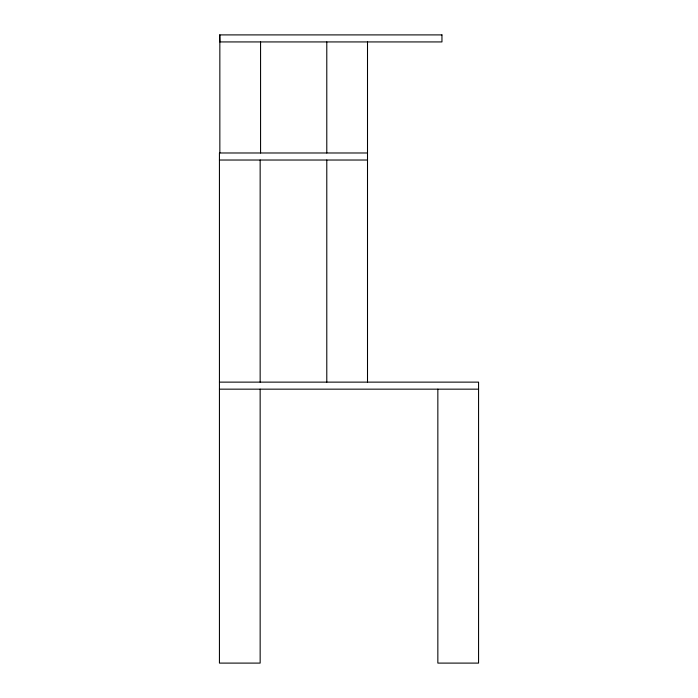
<?xml version="1.0" encoding="UTF-8"?>
<svg xmlns="http://www.w3.org/2000/svg" width="698" height="698" viewBox="0 0 698 698"><rect width="100%" height="100%" fill="white"/><g stroke="black" fill="none" stroke-linecap="round" stroke-linejoin="round"><path stroke-width="1.05" d="M367.506 152.984L219.434 152.984L219.434 663.1L260.153 663.1L260.153 389.161M219.434 160.025L367.506 160.025M219.434 382.129L478.566 382.129L478.566 663.1L437.847 663.1L437.847 389.161M219.434 389.161L478.566 389.161M367.506 41.932L367.506 382.129M326.786 41.932L326.786 152.984M326.786 160.025L326.786 382.129M260.563 41.932L260.563 152.984M260.153 160.025L260.153 382.129M219.844 34.9L219.844 152.984M441.956 34.9L219.661 34.9L219.844 41.932L441.956 41.932L441.956 34.9"/></g></svg>
